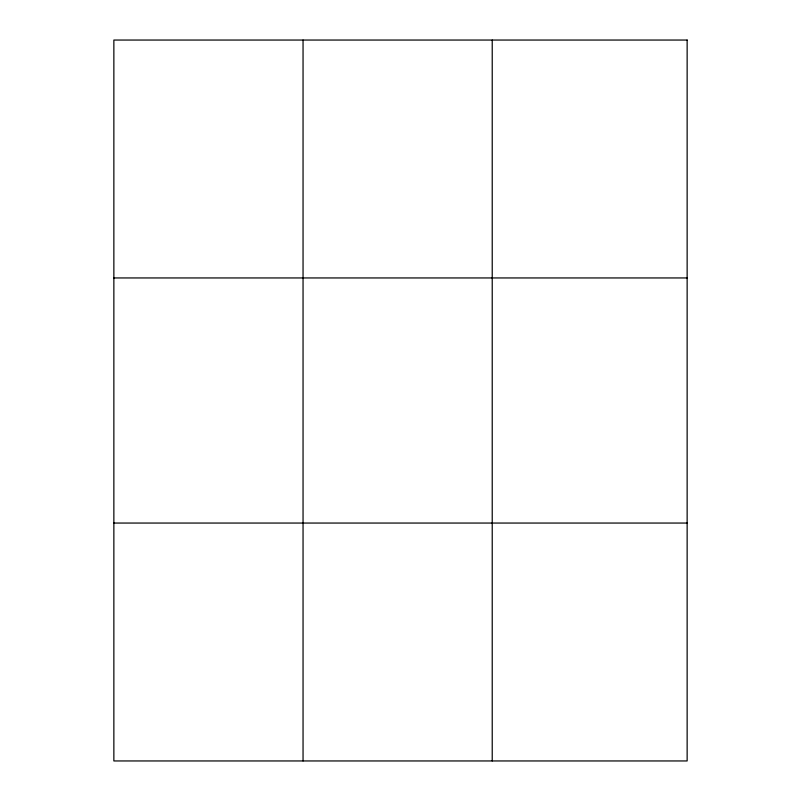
<?xml version="1.0" encoding="UTF-8"?>
<svg xmlns="http://www.w3.org/2000/svg" width="801" height="801" viewBox="0 0 801 801"><rect width="100%" height="100%" fill="white"/><g stroke="black" fill="none" stroke-linecap="round" stroke-linejoin="round"><path stroke-width="1.2" d="M303.048 40.05L303.048 760.95M492.225 40.05L492.225 760.95M113.862 277.947L687.138 277.947M113.862 523.053L687.138 523.053M687.138 40.05L687.138 760.95L113.862 760.95L113.862 40.05L687.138 40.05"/></g></svg>
